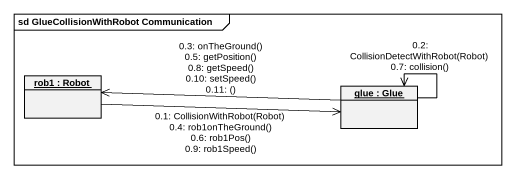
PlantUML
@startuml
mainframe sd GlueCollisionWithRobot Communication
hide circle
hide empty members
object "rob1 : Robot" as rob1
object "glue : Glue" as glue
rob1 -right-> glue : 0.1: CollisionWithRobot(Robot)\n0.4: rob1onTheGround()\n0.6: rob1Pos()\n0.9: rob1Speed()
glue --> glue : 0.2: CollisionDetectWithRobot(Robot)\n0.7: collision()
glue -left-> rob1 : 0.3: onTheGround()\n0.5: getPosition()\n0.8: getSpeed()\n0.10: setSpeed()\n0.11: ()
@enduml
